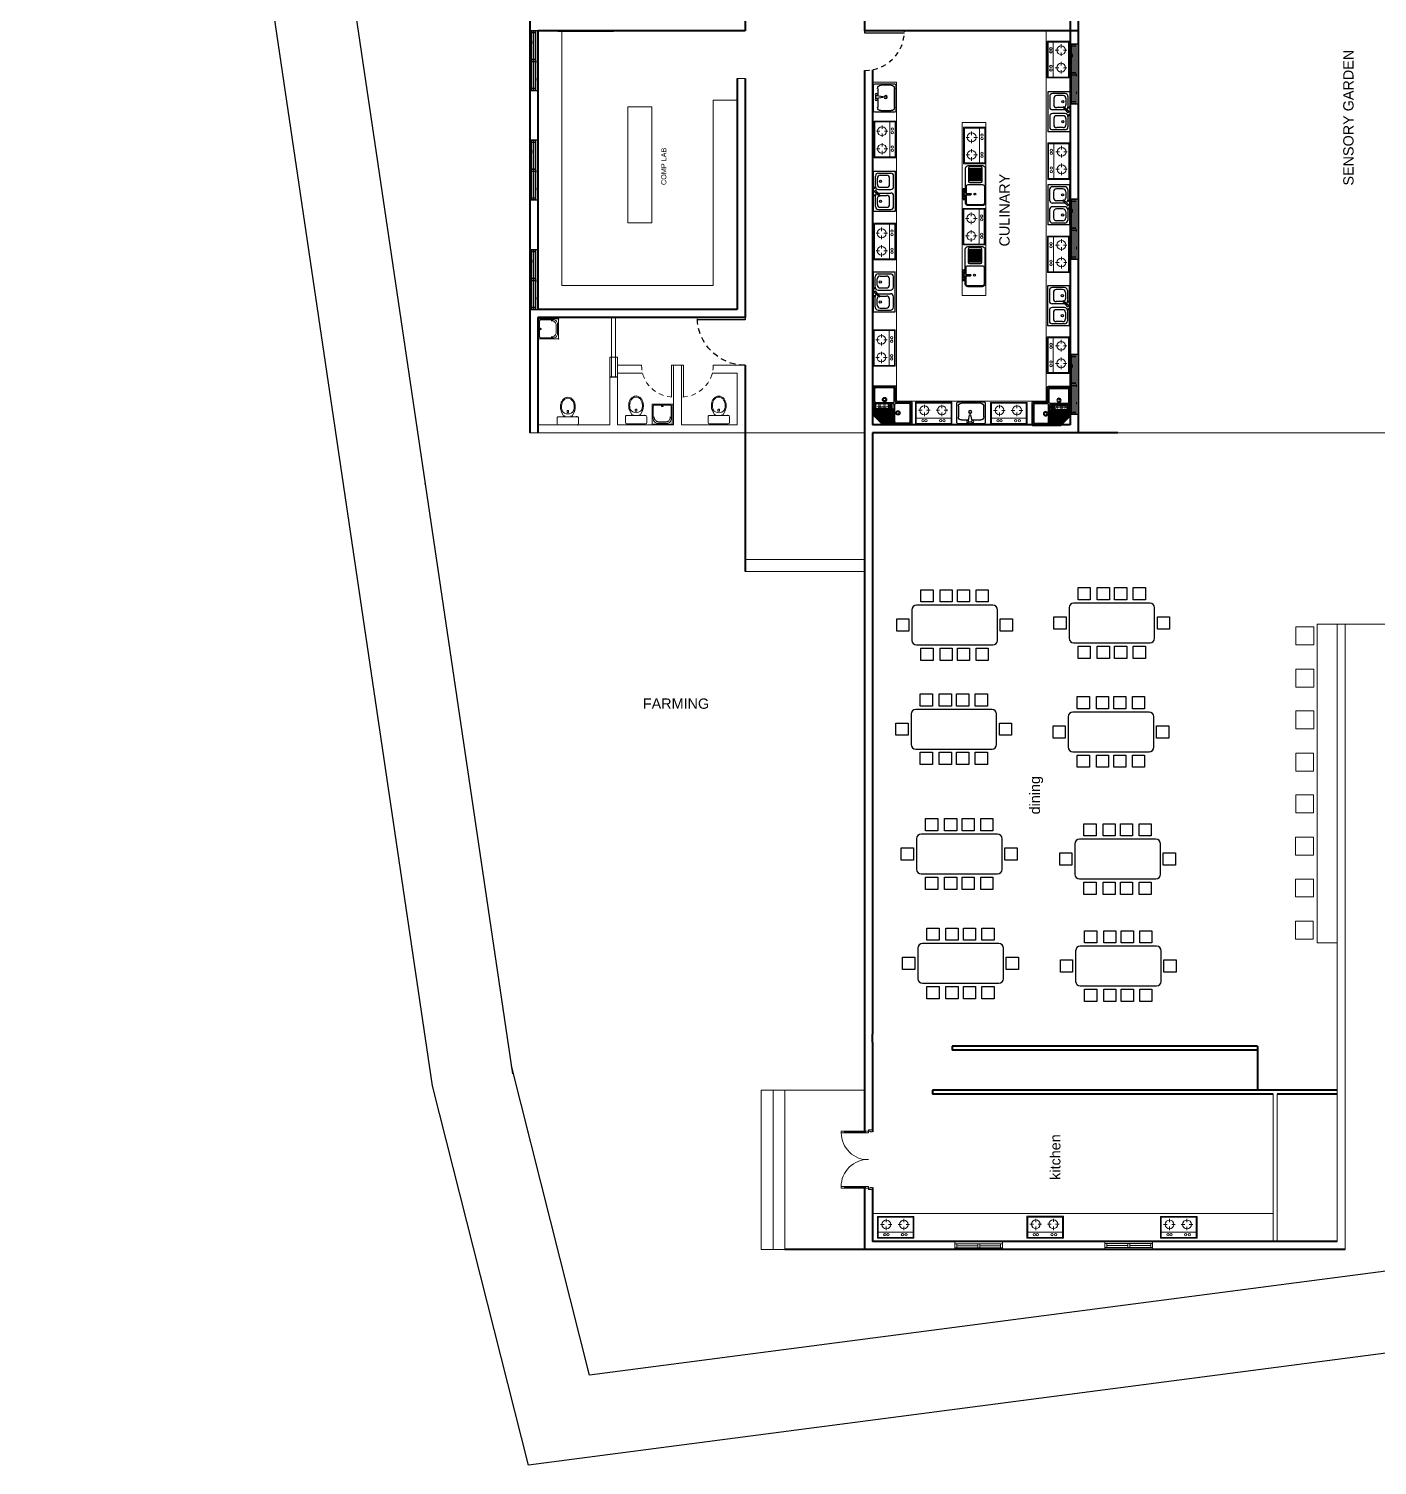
# Model space of a CAD drawing. Header units: metres. Extents: x -846 to 2173, y -239 to 2157.
# Drawn here: x -81.04 to -47.19, y 263.88 to 299.95 of the extents above; entities that cross this region are included whole.
import ezdxf

# ---------------------------------------------------------------- set-up
doc = ezdxf.new("R2010")
doc.units = ezdxf.units.M
doc.header["$MEASUREMENT"] = 0
doc.linetypes.add('ACAD_ISO02W100', pattern=[15, 12, -3])
for name, color, linetype, lineweight in [('furniture', 220, 'Continuous', 13), ('interiors', 133, 'Continuous', 13), ('JO_ DOOR LINE', 50, 'Continuous', 18), ('JO_ELEVATION LINE', 3, 'Continuous', 20), ('JO_SECTION LINE', 7, 'Continuous', 40), ('section line', 104, 'Continuous', 40), ('section step', 21, 'Continuous', 15), ('setback', 4, 'Continuous', 30), ('text_space', 7, 'Continuous', 13), ('wall', 4, 'Continuous', 40)]:
    doc.layers.add(name, color=color, linetype=linetype, lineweight=lineweight)
doc.styles.add('DIM_FONT', font='TXT.shx', dxfattribs={"width": 0.8})
doc.styles.get("Standard").update_dxf_attribs({"font": 'arial.ttf'})

# ---------------------------------------------------------------- blocks, each defined once
blk = doc.blocks.new('window')
at = {"layer": 'JO_ DOOR LINE', "linetype": 'ByBlock', "lineweight": 30}
for p, q in [((3725.6, 7181.6), (3725.6, 7161.6)), ((3875.6, 7161.6), (3875.6, 7181.6)), ((3875.6, 7176.6), (3725.6, 7176.6)), ((3725.6, 7166.6), (3725.6, 7176.6)), ((3875.6, 7171.6), (3725.6, 7171.6)), ((3875.6, 7166.6), (3725.6, 7166.6)), ((3731.2, 7176.6), (3731.2, 7166.6)), ((3758.4, 7176.6), (3750.6, 7176.6)), ((3750.6, 7166.6), (3758.4, 7166.6)), ((3797.9, 7166.6), (3797.9, 7176.6)), ((3797.9, 7176.6), (3797.9, 7176.6)), ((3797.9, 7176.6), (3797.9, 7166.6)), ((3797.9, 7166.6), (3797.9, 7166.6)), ((3800.6, 7176.6), (3806.5, 7176.6)), ((3803.9, 7176.6), (3803.9, 7166.6)), ((3845, 7176.6), (3850.6, 7176.6)), ((3850.6, 7166.6), (3845, 7166.6)), ((3870, 7166.6), (3870, 7176.6)), ((3875.6, 7176.6), (3875.6, 7166.6))]:
    blk.add_line(p, q, dxfattribs=at)
at = {"layer": 'JO_ELEVATION LINE', "linetype": 'ByBlock', "lineweight": -2}
for p, q in [((3875.6, 7181.6), (3725.6, 7181.6)), ((3725.6, 7161.6), (3875.6, 7161.6))]:
    blk.add_line(p, q, dxfattribs=at)
blk = doc.blocks.new('xibet6-flat-1')
at = {"layer": 'furniture'}
for p, q in [((-42.6, 9.2), (-3.5, -43.5)), ((-25.3, 27.2), (-41.8, 15)), ((-19.5, 26.4), (19.5, -26.4)), ((-41.3, -28.9), (-39.7, -31.1)), ((-37.9, -24.7), (-41, -27)), ((-34.7, -29.1), (-37.8, -31.4)), ((-36, -25), (-34.4, -27.2)), ((18.7, -32.1), (2.2, -44.3))]:
    blk.add_line(p, q, dxfattribs=at)
for points in [[(-40.3, 6.1), (-40.9, 5.6), (-41.9, 7), (-41.9, 7.3), (-41.9, 7.7), (-42.1, 7.9), (-42.7, 8.7), (-42.4, 9)], [(-52.7, -10.2), (-31.2, -6.1)], [(-25, -47.5), (-14.9, -28.1)]]:
    blk.add_lwpolyline(points, dxfattribs=at)
for points in [[(-65.8, -16.8, 0.077224), (-75.1, -26.3, 0.087), (-80.3, -36.9, 0.105687), (-81.1, -48.3, 0.124183), (-77.3, -57.4, 0.124183), (-69.8, -63.5, 0.105687), (-58.6, -66.1, 0.087), (-47, -64.3, 0.077224), (-35.2, -58.1, 0.077224), (-25.8, -48.6, 0.010294), (-25, -47.5, 0.105687)], [(-63.7, -19.7, 0.077224), (-72.3, -28.4, 0.087), (-76.9, -37.9, 0.105687), (-77.5, -47.8, 0.124183), (-74.5, -55.2, 0.124183), (-68.3, -60.3, 0.105687), (-58.6, -62.6, 0.087), (-48.1, -60.9, 0.077224), (-37.3, -55.2, 0.077224), (-28.7, -46.5, 0.018244), (-27.5, -44.7, 0.018244)], [(-52.7, -10.2, 0.010294), (-54, -10.6, 0.077224), (-65.8, -16.8, 0.077224)], [(-50.7, -13.3, 0.018244), (-52.9, -14, 0.077224), (-63.7, -19.7, 0.077224)]]:
    blk.add_lwpolyline(points, format="xyb", dxfattribs=at)
for centre in [(-31.2, -9.5), (-18.2, -27.1)]:
    blk.add_circle(centre, 0.547, dxfattribs=at)
for centre, radius, start, end in [((-39.3, 11.7), 4.1, 126.567, 216.567), ((-22.8, 23.9), 4.1, 36.567, 126.567), ((-49.4, -36.6), 23.3, 339.5515, 93.3598), ((-40.2, -28.1), 1.37, 126.567, 216.567), ((-38.6, -30.3), 1.37, 216.567, 306.567), ((-37.1, -25.8), 1.37, 36.567, 126.567), ((-35.5, -28), 1.37, 306.567, 36.567), ((-0.2, -41), 4.1, 216.567, 306.567), ((16.3, -28.8), 4.1, 306.567, 36.567)]:
    blk.add_arc(centre, radius, start, end, dxfattribs=at)
blk = doc.blocks.new('door 80')
at = {"lineweight": -2}
blk.add_line((4568.2, 6997.7), (4573.2, 6997.7), dxfattribs=at)
at = {"layer": 'JO_ DOOR LINE'}
for p, q in [((4568.2, 6997.7), (4568.2, 7077.7)), ((4573.2, 6997.7), (4573.2, 7077.7))]:
    blk.add_line(p, q, dxfattribs=at)
at = {"layer": 'JO_ DOOR LINE', "linetype": 'ACAD_ISO02W100'}
blk.add_arc((4568.2, 6997.7), 80, 0, 90, dxfattribs=at)
blk = doc.blocks.new('M_BATH_TOIL_3D BATH_P-flat-1')
at = {"layer": 'furniture'}
blk.add_lwpolyline([(29.9, -39.4), (0, 0), (-39.4, -29.9), (-9.5, -69.3)], close=True, dxfattribs=at)
for points in [[(24.3, -40.6, 0.414214), (24.8, -36.8), (1.2, -5.6, 0.414214), (-2.6, -5.1), (-27.8, -24.2, 0.414214), (-29.7, -38.5), (-15.2, -57.7, 0.414214), (-0.9, -59.6)], [(12.2, -24.3), (12.3, -24.1, 0.100067), (12.3, -23.5, 0.057853), (12.1, -22.8), (11.6, -22.2), (11.1, -21.6, 0.057853), (10.6, -21.2, 0.100067), (10, -21), (9.7, -21.1), (9.6, -21.4, 0.100067), (9.6, -22, 0.057853), (9.8, -22.6), (10.3, -23.3), (10.8, -23.9, 0.057853), (11.3, -24.2, 0.100067), (11.9, -24.4)]]:
    blk.add_lwpolyline(points, format="xyb", close=True, dxfattribs=at)
blk.add_lwpolyline([(-21.6, -22.6), (-23, -23.7, 0.414214), (-25.1, -38.5), (-13.9, -53.2, 0.414214), (0.9, -55.2), (2.3, -54.1)], format="xyb", dxfattribs=at)
for p in [(-39.4, -29.9), (-9.5, -69.3), (29.9, -39.4)]:
    blk.add_point(p, dxfattribs=at)
blk = doc.blocks.new('pocket door 100')
at = {"layer": 'JO_ DOOR LINE', "linetype": 'ByBlock', "lineweight": -2}
for p, q in [((6120, 7415), (6270, 7415)), ((6120, 7410), (6120, 7415)), ((6120, 7415), (6120, 7405)), ((6120, 7405), (6270, 7405)), ((6170, 7415), (6270, 7415)), ((6170, 7415), (6270, 7415)), ((6170, 7405), (6270, 7405))]:
    blk.add_line(p, q, dxfattribs=at)
at = {"layer": 'JO_ DOOR LINE'}
for p, q in [((6120, 7415), (6220, 7415)), ((6220, 7415), (6220, 7420)), ((6220, 7420), (6220, 7400))]:
    blk.add_line(p, q, dxfattribs=at)
at = {"layer": 'JO_ DOOR LINE', "linetype": 'ByBlock', "lineweight": 18}
for p, q in [((6220, 7420), (6270, 7420)), ((6220, 7420), (6270, 7420)), ((6220, 7400), (6270, 7400))]:
    blk.add_line(p, q, dxfattribs=at)
at = {"layer": 'JO_ DOOR LINE', "linetype": 'ByBlock', "lineweight": 30}
blk.add_line((6270, 7420), (6270, 7400), dxfattribs=at)
blk = doc.blocks.new('door 100cm')
at = {"linetype": 'ByBlock', "lineweight": -3}
blk.add_line((4284.8, 6341.1), (4289.8, 6341.1), dxfattribs=at)
at = {"layer": 'JO_ DOOR LINE', "lineweight": -3}
for p, q in [((4284.8, 6341.1), (4284.8, 6441.1)), ((4289.8, 6341.1), (4289.8, 6441.1))]:
    blk.add_line(p, q, dxfattribs=at)
at = {"layer": 'JO_ DOOR LINE', "linetype": 'ACAD_ISO02W100', "lineweight": -3}
blk.add_arc((4284.8, 6341.1), 100, 0, 90, dxfattribs=at)
blk = doc.blocks.new('A$C89509515')
at = {"layer": 'JO_SECTION LINE', "lineweight": -2}
blk.add_blockref('door 100cm', (-4284.8, -6341.1), dxfattribs=at)
blk = doc.blocks.new('A$C4D6F0AA3')
for p, q in [((700, 420), (0, 420)), ((0, 420), (0, 0)), ((685, 405), (15, 405)), ((15, 405), (15, 15)), ((171, 308), (171, 373)), ((507, 310), (507, 373)), ((685, 15), (685, 405)), ((700, 0), (700, 420)), ((15, 115), (685, 115)), ((15, 15), (685, 15)), ((58, 266), (129, 266)), ((171, 154), (171, 224)), ((214, 266), (280, 266)), ((397, 266), (463, 266)), ((507, 154), (507, 222)), ((551, 266), (619, 266)), ((0, 0), (700, 0))]:
    blk.add_line(p, q)
for centre, radius in [((171, 266), 84.8), ((507, 266), 84.8), ((143, 68), 22.6), ((202, 68), 22.6), ((482, 68), 22.6), ((550, 68), 22.6)]:
    blk.add_circle(centre, radius)
blk = doc.blocks.new('jockey')
for p, q in [((-0.394, -0.459), (-0.394, -0.041)), ((-0.056, -0.021), (-0.374, -0.021)), ((-0.374, -0.439), (-0.374, -0.061)), ((-0.076, -0.041), (-0.354, -0.041)), ((-0.056, -0.021), (0.2, -0.021)), ((-0.056, -0.061), (-0.056, -0.439)), ((-0.036, -0.431), (-0.036, -0.041)), ((-0.029121, -0.085567), (-0.029121, -0.071425)), ((-0.029121, -0.127994), (-0.029121, -0.113852)), ((-0.029121, -0.17042), (-0.029121, -0.156278)), ((-0.029121, -0.212847), (-0.029121, -0.198705)), ((-0.029121, -0.255273), (-0.029121, -0.241131)), ((-0.029121, -0.297699), (-0.029121, -0.283557)), ((-0.027673, -0.322464), (0.218511, -0.076281)), ((-0.027656, -0.237595), (0.176085, -0.033854)), ((-0.027656, -0.195169), (0.133658, -0.033854)), ((-0.027656, -0.152743), (0.091232, -0.033854)), ((-0.027656, -0.06789), (0.006379, -0.033854)), ((-0.027656, -0.110316), (0.048806, -0.033854)), ((-0.027656, -0.280022), (0.197298, -0.055067)), ((-0.024121, -0.198705), (0.13678, -0.037804)), ((-0.024121, -0.156278), (0.094353, -0.037804)), ((-0.024121, -0.071425), (0.0095, -0.037804)), ((-0.024121, -0.113852), (0.051927, -0.037804)), ((-0.024121, -0.241131), (0.178913, -0.038097)), ((-0.024121, -0.283557), (0.200126, -0.05931)), ((-0.024121, -0.083153), (-0.024121, -0.071425)), ((-0.024121, -0.12558), (-0.024121, -0.113852)), ((-0.024121, -0.168006), (-0.024121, -0.156278)), ((-0.024121, -0.210432), (-0.024121, -0.198705)), ((-0.024121, -0.252859), (-0.024121, -0.241131)), ((-0.024121, -0.295285), (-0.024121, -0.283557)), ((-0.02243, -0.324293), (0.22134, -0.080523)), ((-0.022414, -0.21114), (0.149215, -0.039511)), ((-0.022414, -0.168713), (0.106788, -0.039511)), ((-0.022414, -0.08386), (0.021935, -0.039511)), ((-0.022414, -0.126287), (0.064362, -0.039511)), ((-0.022414, -0.253566), (0.185984, -0.045168)), ((-0.022414, -0.295992), (0.207197, -0.066381)), ((-0.020585, -0.216382), (0.154872, -0.040925)), ((-0.020585, -0.089103), (0.027592, -0.040925)), ((-0.020585, -0.131529), (0.070019, -0.040925)), ((-0.020585, -0.173956), (0.112445, -0.040925)), ((-0.020585, -0.258809), (0.190227, -0.047996)), ((-0.020585, -0.301235), (0.21144, -0.06921)), ((-0.009995, -0.326), (0.228411, -0.087594)), ((-0.006459, -0.329536), (0.232653, -0.090423)), ((0.0095, -0.037804), (0.021228, -0.037804)), ((0.009915, -0.03239), (0.024057, -0.03239)), ((0.014754, -0.322464), (0.239724, -0.097494)), ((0.019996, -0.324293), (0.242553, -0.101737)), ((0.032431, -0.326), (0.249624, -0.108808)), ((0.035967, -0.329536), (0.253866, -0.111636)), ((0.051927, -0.037804), (0.063655, -0.037804)), ((0.052341, -0.03239), (0.066483, -0.03239)), ((0.05718, -0.322464), (0.260938, -0.118707)), ((0.062423, -0.324293), (0.263766, -0.12295)), ((0.074858, -0.326), (0.270837, -0.130021)), ((0.078393, -0.329536), (0.27508, -0.132849)), ((0.094353, -0.037804), (0.106081, -0.037804)), ((0.094767, -0.03239), (0.10891, -0.03239)), ((0.099607, -0.322464), (0.282151, -0.13992)), ((0.104849, -0.324293), (0.284979, -0.144163)), ((0.117284, -0.326), (0.29205, -0.151234)), ((0.12082, -0.329536), (0.296293, -0.154062)), ((0.13678, -0.037804), (0.148508, -0.037804)), ((0.137194, -0.03239), (0.151336, -0.03239)), ((0.142033, -0.322464), (0.303364, -0.161134)), ((0.147276, -0.324293), (0.306192, -0.165376)), ((0.159711, -0.326), (0.313263, -0.172447)), ((0.163246, -0.329536), (0.317506, -0.175276)), ((0.185984, -0.043754), (0.180327, -0.038097)), ((0.190227, -0.040925), (0.183156, -0.033854)), ((0.184459, -0.322464), (0.324577, -0.182347)), ((0.189702, -0.324293), (0.327406, -0.186589)), ((0.2, -0.021), (0.394, -0.215)), ((0.207197, -0.064967), (0.201541, -0.05931)), ((0.202137, -0.326), (0.334477, -0.19366)), ((0.21144, -0.062139), (0.204369, -0.055067)), ((0.205673, -0.329536), (0.338719, -0.196489)), ((0.228411, -0.08618), (0.222754, -0.080523)), ((0.232653, -0.083352), (0.225582, -0.076281)), ((0.226886, -0.322464), (0.34579, -0.20356)), ((0.232128, -0.324293), (0.348619, -0.207803)), ((0.249624, -0.107393), (0.243967, -0.101737)), ((0.244563, -0.326), (0.35569, -0.214874)), ((0.253866, -0.104565), (0.246795, -0.097494)), ((0.248099, -0.329536), (0.359933, -0.217702)), ((0.270837, -0.128607), (0.26518, -0.12295)), ((0.27508, -0.125778), (0.268009, -0.118707)), ((0.269312, -0.322464), (0.367004, -0.224773)), ((0.274555, -0.324293), (0.369832, -0.229016)), ((0.29205, -0.14982), (0.286393, -0.144163)), ((0.28699, -0.326), (0.376903, -0.236087)), ((0.296293, -0.146991), (0.289222, -0.13992)), ((0.290525, -0.329536), (0.381146, -0.238915)), ((0.313263, -0.171033), (0.307607, -0.165376)), ((0.317506, -0.168205), (0.310435, -0.161134)), ((0.311739, -0.322464), (0.374075, -0.260128)), ((0.316981, -0.324293), (0.375503, -0.265771)), ((0.334477, -0.192246), (0.32882, -0.186589)), ((0.329416, -0.326), (0.376917, -0.278499)), ((0.338719, -0.189418), (0.331648, -0.182347)), ((0.332952, -0.329536), (0.381146, -0.281342)), ((0.35569, -0.213459), (0.350033, -0.207803)), ((0.359933, -0.210631), (0.352861, -0.20356)), ((0.354165, -0.322464), (0.374075, -0.302555)), ((0.376903, -0.234673), (0.371246, -0.229016)), ((0.381146, -0.231844), (0.374075, -0.224773)), ((0.37721, -0.266478), (0.37721, -0.277792)), ((0.38261, -0.263664), (0.38261, -0.277806)), ((0.38261, -0.30609), (0.38261, -0.320233)), ((0.394, -0.471), (0.394, -0.215)), ((-0.084, -0.479), (-0.374, -0.479)), ((-0.076, -0.459), (-0.354, -0.459)), ((-0.064, -0.499), (-0.064, -0.789)), ((-0.044, -0.491), (-0.044, -0.769)), ((-0.024137, -0.331), (-0.009995, -0.331)), ((0.354, -0.471), (-0.024, -0.471)), ((-0.021723, -0.326), (-0.009995, -0.326)), ((-0.016, -0.451), (0.206261, -0.451)), ((0.000696, -0.363011), (0.000696, -0.416938)), ((0.018289, -0.331), (0.032431, -0.331)), ((0.020704, -0.326), (0.032431, -0.326)), ((0.050696, -0.363011), (0.050696, -0.416938)), ((0.060716, -0.331), (0.074858, -0.331)), ((0.06313, -0.326), (0.074858, -0.326)), ((0.066645, -0.3585), (0.066645, -0.4235)), ((0.083498, -0.3385), (0.083498, -0.4435)), ((0.086645, -0.3385), (0.345877, -0.3385)), ((0.086645, -0.4435), (0.345877, -0.4435)), ((0.103142, -0.331), (0.117284, -0.331)), ((0.105556, -0.326), (0.117284, -0.326)), ((0.145569, -0.331), (0.159711, -0.331)), ((0.147983, -0.326), (0.159711, -0.326)), ((0.187995, -0.331), (0.202137, -0.331)), ((0.190409, -0.326), (0.202137, -0.326)), ((0.206261, -0.4435), (0.206261, -0.471)), ((0.226261, -0.471), (0.226261, -0.4435)), ((0.226261, -0.451), (0.374, -0.451)), ((0.230421, -0.331), (0.244563, -0.331)), ((0.232836, -0.326), (0.244563, -0.326)), ((0.272848, -0.331), (0.28699, -0.331)), ((0.275262, -0.326), (0.28699, -0.326)), ((0.315274, -0.331), (0.329416, -0.331)), ((0.317688, -0.326), (0.329416, -0.326)), ((0.349024, -0.3385), (0.349024, -0.4435)), ((0.357701, -0.331), (0.371843, -0.331)), ((0.359408, -0.324293), (0.375503, -0.308198)), ((0.360115, -0.326), (0.371843, -0.326)), ((0.365877, -0.3585), (0.365877, -0.4235)), ((0.371843, -0.326), (0.37721, -0.320633)), ((0.374, -0.491), (0.374, -0.769)), ((0.375378, -0.329536), (0.381146, -0.323768)), ((0.37721, -0.308905), (0.37721, -0.320633)), ((0.394, -0.471), (0.394, -0.789)), ((-0.044, -0.809), (0.374, -0.809)), ((-0.024, -0.789), (0.354, -0.789))]:
    blk.add_line(p, q)
blk.add_lwpolyline([(-0.105, -0.5), (-0.395, -0.5, -0.414214), (-0.415, -0.48), (-0.415, -0.02, -0.414214), (-0.395, 0), (0.208698, 0), (0.415, -0.206302), (0.415, -0.81, -0.414214), (0.395, -0.83), (-0.065, -0.83, -0.414214), (-0.085, -0.81), (-0.085, -0.52, 0.414213562)], format="xyb", close=True)
for centre, radius in [((-0.121, -0.25), 0.045), ((-0.121, -0.25), 0.03), ((0.025696, -0.36475), 0.0175), ((0.025696, -0.41725), 0.0175), ((0.115598, -0.382321), 0.002), ((0.115598, -0.402321), 0.002), ((0.165, -0.536), 0.045), ((0.135598, -0.362321), 0.002), ((0.135598, -0.382321), 0.002), ((0.135598, -0.402321), 0.002), ((0.135598, -0.422321), 0.002), ((0.165, -0.536), 0.03), ((0.155598, -0.362321), 0.002), ((0.155598, -0.382321), 0.002), ((0.155598, -0.402321), 0.002), ((0.155598, -0.422321), 0.002), ((0.175598, -0.362321), 0.002), ((0.175598, -0.382321), 0.002), ((0.175598, -0.402321), 0.002), ((0.175598, -0.422321), 0.002), ((0.195598, -0.362321), 0.002), ((0.195598, -0.382321), 0.002), ((0.195598, -0.402321), 0.002), ((0.195598, -0.422321), 0.002), ((0.215598, -0.362321), 0.002), ((0.215598, -0.382321), 0.002), ((0.215598, -0.402321), 0.002), ((0.215598, -0.422321), 0.002), ((0.235598, -0.362321), 0.002), ((0.235598, -0.382321), 0.002), ((0.235598, -0.402321), 0.002), ((0.235598, -0.422321), 0.002), ((0.255598, -0.362321), 0.002), ((0.255598, -0.382321), 0.002), ((0.255598, -0.402321), 0.002), ((0.255598, -0.422321), 0.002), ((0.275598, -0.362321), 0.002), ((0.275598, -0.382321), 0.002), ((0.275598, -0.402321), 0.002), ((0.275598, -0.422321), 0.002), ((0.295598, -0.362321), 0.002), ((0.295598, -0.382321), 0.002), ((0.295598, -0.402321), 0.002), ((0.295598, -0.422321), 0.002), ((0.315598, -0.382321), 0.002), ((0.315598, -0.402321), 0.002)]:
    blk.add_circle(centre, radius)
for centre, radius, start, end in [((-0.374, -0.041), 0.02, 90, 180), ((-0.354, -0.061), 0.02, 90, 180), ((-0.076, -0.061), 0.02, 0, 90), ((-0.056, -0.041), 0.02, 0, 90), ((-0.024121, -0.071425), 0.005, 135, 180), ((-0.024121, -0.085567), 0.005, 180, 315), ((-0.024121, -0.113852), 0.005, 135, 180), ((-0.024121, -0.127994), 0.005, 180, 315), ((-0.024121, -0.156278), 0.005, 135, 180), ((-0.024121, -0.17042), 0.005, 180, 315), ((-0.024121, -0.198705), 0.005, 135, 180), ((-0.024121, -0.212847), 0.005, 180, 315), ((-0.024121, -0.241131), 0.005, 135, 180), ((-0.024121, -0.255273), 0.005, 180, 315), ((-0.024121, -0.283557), 0.005, 135, 180), ((-0.024121, -0.297699), 0.005, 180, 315), ((-0.023121, -0.083153), 0.001, 180, 315), ((-0.023121, -0.12558), 0.001, 180, 315), ((-0.023121, -0.168006), 0.001, 180, 315), ((-0.023121, -0.210432), 0.001, 180, 315), ((-0.023121, -0.252859), 0.001, 180, 315), ((-0.023121, -0.295285), 0.001, 180, 315), ((0.009915, -0.03739), 0.005, 90, 135), ((0.021228, -0.038804), 0.001, 315, 90), ((0.024057, -0.03739), 0.005, 315, 90), ((0.052341, -0.03739), 0.005, 90, 135), ((0.063655, -0.038804), 0.001, 315, 90), ((0.066483, -0.03739), 0.005, 315, 90), ((0.094767, -0.03739), 0.005, 90, 135), ((0.106081, -0.038804), 0.001, 315, 90), ((0.10891, -0.03739), 0.005, 315, 90), ((0.137194, -0.03739), 0.005, 90, 135), ((0.148508, -0.038804), 0.001, 315, 90), ((0.151336, -0.03739), 0.005, 315, 90), ((0.17962, -0.03739), 0.005, 45, 135), ((0.17962, -0.038804), 0.001, 45, 135), ((0.185277, -0.044461), 0.001, 315, 45), ((0.186691, -0.044461), 0.005, 315, 45), ((0.200833, -0.058603), 0.005, 45, 135), ((0.200833, -0.060017), 0.001, 45, 135), ((0.20649, -0.065674), 0.001, 315, 45), ((0.207905, -0.065674), 0.005, 315, 45), ((0.222047, -0.079816), 0.005, 45, 135), ((0.222047, -0.08123), 0.001, 45, 135), ((0.227704, -0.086887), 0.001, 315, 45), ((0.229118, -0.086887), 0.005, 315, 45), ((0.24326, -0.101029), 0.005, 45, 135), ((0.24326, -0.102444), 0.001, 45, 135), ((0.248917, -0.108101), 0.001, 315, 45), ((0.250331, -0.108101), 0.005, 315, 45), ((0.264473, -0.122243), 0.005, 45, 135), ((0.264473, -0.123657), 0.001, 45, 135), ((0.27013, -0.129314), 0.001, 315, 45), ((0.271544, -0.129314), 0.005, 315, 45), ((0.285686, -0.143456), 0.005, 45, 135), ((0.285686, -0.14487), 0.001, 45, 135), ((0.291343, -0.150527), 0.001, 315, 45), ((0.292757, -0.150527), 0.005, 315, 45), ((0.306899, -0.164669), 0.005, 45, 135), ((0.306899, -0.166083), 0.001, 45, 135), ((0.312556, -0.17174), 0.001, 315, 45), ((0.313971, -0.17174), 0.005, 315, 45), ((0.328113, -0.185882), 0.005, 45, 135), ((0.328113, -0.187296), 0.001, 45, 135), ((0.33377, -0.192953), 0.001, 315, 45), ((0.335184, -0.192953), 0.005, 315, 45), ((0.349326, -0.207095), 0.005, 45, 135), ((0.349326, -0.20851), 0.001, 45, 135), ((0.354983, -0.214167), 0.001, 315, 45), ((0.356397, -0.214167), 0.005, 315, 45), ((0.370539, -0.228309), 0.005, 45, 135), ((0.370539, -0.229723), 0.001, 45, 135), ((0.37761, -0.263664), 0.005, 0, 135), ((0.37761, -0.30609), 0.005, 0, 135), ((0.37621, -0.266478), 0.001, 0, 135), ((0.376196, -0.23538), 0.001, 315, 45), ((0.37621, -0.277792), 0.001, 315, 0), ((0.37761, -0.23538), 0.005, 315, 45), ((0.37761, -0.277806), 0.005, 315, 0), ((-0.374, -0.459), 0.02, 180, 270), ((-0.354, -0.439), 0.02, 180, 270), ((-0.084, -0.499), 0.02, 0, 90), ((-0.076, -0.439), 0.02, 270, 0), ((-0.024, -0.491), 0.02, 90, 180), ((-0.016, -0.431), 0.02, 180, 270), ((-0.024137, -0.326), 0.005, 135, 270), ((-0.021723, -0.325), 0.001, 135, 270), ((-0.009995, -0.326), 0.005, 270, 315), ((0.025696, -0.363011), 0.025, 0, 180), ((0.025696, -0.416938), 0.025, 180, 0), ((0.018289, -0.326), 0.005, 135, 270), ((0.020704, -0.325), 0.001, 135, 270), ((0.032431, -0.326), 0.005, 270, 315), ((0.060716, -0.326), 0.005, 135, 270), ((0.06313, -0.325), 0.001, 135, 270), ((0.086645, -0.3585), 0.02, 90, 180), ((0.086645, -0.4235), 0.02, 180, 270), ((0.074858, -0.326), 0.005, 270, 315), ((0.103498, -0.3585), 0.02, 90, 180), ((0.103498, -0.4235), 0.02, 180, 270), ((0.103142, -0.326), 0.005, 135, 270), ((0.105556, -0.325), 0.001, 135, 270), ((0.117284, -0.326), 0.005, 270, 315), ((0.145569, -0.326), 0.005, 135, 270), ((0.147983, -0.325), 0.001, 135, 270), ((0.159711, -0.326), 0.005, 270, 315), ((0.187995, -0.326), 0.005, 135, 270), ((0.190409, -0.325), 0.001, 135, 270), ((0.202137, -0.326), 0.005, 270, 315), ((0.230421, -0.326), 0.005, 135, 270), ((0.232836, -0.325), 0.001, 135, 270), ((0.244563, -0.326), 0.005, 270, 315), ((0.272848, -0.326), 0.005, 135, 270), ((0.275262, -0.325), 0.001, 135, 270), ((0.28699, -0.326), 0.005, 270, 315), ((0.315274, -0.326), 0.005, 135, 270), ((0.317688, -0.325), 0.001, 135, 270), ((0.329024, -0.3585), 0.02, 0, 90), ((0.329024, -0.4235), 0.02, 270, 0), ((0.329416, -0.326), 0.005, 270, 315), ((0.345877, -0.3585), 0.02, 0, 90), ((0.345877, -0.4235), 0.02, 270, 0), ((0.357701, -0.326), 0.005, 135, 270), ((0.354, -0.491), 0.02, 0, 90), ((0.360115, -0.325), 0.001, 135, 270), ((0.371843, -0.326), 0.005, 270, 315), ((0.374, -0.471), 0.02, 0, 90), ((0.37621, -0.308905), 0.001, 0, 135), ((0.37761, -0.320233), 0.005, 315, 0), ((-0.044, -0.789), 0.02, 180, 270), ((-0.024, -0.769), 0.02, 180, 270), ((0.354, -0.769), 0.02, 270, 0), ((0.374, -0.789), 0.02, 270, 0)]:
    blk.add_arc(centre, radius, start, end)
blk = doc.blocks.new('A$C6E93260D')
at = {"xscale": 1.5, "yscale": 1.5, "zscale": 1.5}
blk.add_blockref('jockey', (0.623, 1.245), dxfattribs=at)
blk = doc.blocks.new('A$C28F72F47')
at = {"xscale": 500, "yscale": 500, "zscale": 500}
blk.add_blockref('A$C6E93260D', (0, 0), dxfattribs=at)
blk = doc.blocks.new('A$C564A496C')
at = {"linetype": 'ByBlock'}
for p, q in [((0, 419), (0, 31)), ((543, 450), (31, 450)), ((31, 92), (31, 307)), ((92, 368), (244, 368)), ((238, 409), (300, 409)), ((238, 389), (259, 266)), ((279, 266), (300, 389)), ((295, 368), (482, 368)), ((543, 307), (543, 92)), ((574, 31), (574, 419)), ((31, 0), (543, 0)), ((482, 31), (92, 31)), ((259, 266), (279, 266))]:
    blk.add_line(p, q, dxfattribs=at)
for centre, radius in [((218, 399), 20.5), ((320, 399), 20.5), ((269, 205), 30.7), ((269, 205), 25.7)]:
    blk.add_circle(centre, radius, dxfattribs=at)
for centre, radius, start, end in [((31, 419), 30.7, 90, 180), ((92, 307), 61.4, 90, 180), ((482, 307), 61.4, 0, 90), ((543, 419), 30.7, 0, 90), ((31, 31), 30.7, 180, 270), ((92, 92), 61.4, 180, 270), ((482, 92), 61.4, 270, 0), ((543, 31), 30.7, 270, 0)]:
    blk.add_arc(centre, radius, start, end, dxfattribs=at)
at = {"style": 'DIM_FONT', "width": 0.8, "flags": 9}
for tag in ['YSIZE', 'XSIZE']:
    blk.add_attdef(tag, (269, 450), '', height=0.5, rotation=270, dxfattribs=at)
blk = doc.blocks.new('A$C4ACA465A')
for p, q in [((0, 600), (0, 0)), ((0, 600), (1100, 600)), ((50, 470), (50, 130)), ((108, 416), (108, 241)), ((130, 550), (420, 550)), ((188, 496), (357, 496)), ((529, 561), (416, 432)), ((416, 432), (428, 421)), ((428, 421), (559, 534)), ((437, 416), (437, 241)), ((500, 470), (500, 130)), ((600, 470), (600, 130)), ((660, 416), (660, 241)), ((680, 550), (970, 550)), ((740, 496), (909, 496)), ((989, 416), (989, 241)), ((1050, 470), (1050, 130)), ((1100, 600), (1100, 0)), ((130, 50), (420, 50)), ((188, 161), (357, 161)), ((680, 50), (970, 50)), ((740, 161), (909, 161)), ((0, 0), (1100, 0))]:
    blk.add_line(p, q)
for centre, radius in [((275, 410), 31.1), ((437, 574), 17.2), ((647, 574), 17.2), ((827, 410), 31.1)]:
    blk.add_circle(centre, radius)
for centre, radius, start, end in [((130, 470), 80, 90, 180), ((188, 416), 80, 90, 180), ((357, 416), 80, 23.6053, 90), ((420, 470), 80, 32.6633, 90), ((357, 416), 80, 0, 8.7069), ((420, 470), 80, 0, 8.948), ((550, 554), 21.9, 294.4719, 162.1402), ((680, 470), 80, 90, 180), ((740, 416), 80, 90, 180), ((909, 416), 80, 0, 90), ((970, 470), 80, 0, 90), ((130, 130), 80, 180, 270), ((188, 241), 80, 180, 270), ((357, 241), 80, 270, 0), ((420, 130), 80, 270, 0), ((680, 130), 80, 180, 270), ((740, 241), 80, 180, 270), ((909, 241), 80, 270, 0), ((970, 130), 80, 270, 0)]:
    blk.add_arc(centre, radius, start, end)
blk = doc.blocks.new('TARJA2')
for p, q in [((-0.123, -0.017), (-0.123, -0.047)), ((-0.118, -0.012), (-0.104, -0.012)), ((-0.118, -0.052), (-0.104, -0.052)), ((-0.112, -0.028), (-0.113, -0.028)), ((-0.112, -0.036), (-0.113, -0.036)), ((-0.11, -0.02), (-0.111, -0.02)), ((-0.11, -0.043), (-0.111, -0.044)), ((-0.106, -0.014), (-0.107, -0.013)), ((-0.106, -0.05), (-0.107, -0.051)), ((-0.1, -0.009), (-0.101, -0.008)), ((-0.1, -0.055), (-0.101, -0.056)), ((-0.093, -0.005), (-0.093, -0.004)), ((-0.093, -0.058), (-0.093, -0.059)), ((-0.085, -0.004), (-0.085, -0.003)), ((-0.085, -0.059), (-0.085, -0.061)), ((-0.077, -0.005), (-0.077, -0.004)), ((-0.077, -0.058), (-0.077, -0.059)), ((-0.07, -0.009), (-0.069, -0.008)), ((-0.07, -0.055), (-0.069, -0.056)), ((-0.064, -0.014), (-0.063, -0.013)), ((-0.064, -0.05), (-0.063, -0.051)), ((-0.063, -0.012), (0.067, -0.012)), ((-0.063, -0.052), (-0.016, -0.052)), ((-0.06, -0.02), (-0.059, -0.02)), ((-0.06, -0.043), (-0.059, -0.044)), ((-0.058, -0.028), (-0.057, -0.028)), ((-0.058, -0.036), (-0.057, -0.036)), ((-0.011, -0.079), (-0.019, -0.041)), ((-0.011, -0.083), (-0.011, -0.192)), ((-0.001, -0.202), (0.004, -0.202)), ((0.014, -0.083), (0.014, -0.192)), ((0.015, -0.079), (0.023, -0.041)), ((0.02, -0.052), (0.067, -0.052)), ((0.062, -0.028), (0.061, -0.028)), ((0.062, -0.036), (0.061, -0.036)), ((0.064, -0.02), (0.063, -0.02)), ((0.064, -0.043), (0.063, -0.044)), ((0.068, -0.014), (0.067, -0.013)), ((0.068, -0.05), (0.067, -0.051)), ((0.074, -0.009), (0.073, -0.008)), ((0.074, -0.055), (0.073, -0.056)), ((0.081, -0.005), (0.081, -0.004)), ((0.081, -0.058), (0.081, -0.059)), ((0.089, -0.004), (0.089, -0.003)), ((0.089, -0.059), (0.089, -0.061)), ((0.097, -0.005), (0.097, -0.004)), ((0.097, -0.058), (0.097, -0.059)), ((0.104, -0.009), (0.104, -0.008)), ((0.104, -0.055), (0.104, -0.056)), ((0.122, -0.012), (0.108, -0.012)), ((0.122, -0.052), (0.108, -0.052)), ((0.11, -0.014), (0.111, -0.013)), ((0.11, -0.05), (0.111, -0.051)), ((0.114, -0.02), (0.115, -0.02)), ((0.114, -0.043), (0.115, -0.044)), ((0.116, -0.028), (0.117, -0.028)), ((0.116, -0.036), (0.117, -0.036)), ((0.127, -0.017), (0.127, -0.047)), ((0.266, -0.163), (0.266, -0.418)), ((0.595, -0.133), (0.296, -0.133)), ((0.595, -0.153), (0.296, -0.153)), ((0.595, -0.173), (0.296, -0.173)), ((0.595, -0.193), (0.296, -0.193)), ((0.595, -0.213), (0.296, -0.213)), ((0.595, -0.233), (0.296, -0.233)), ((0.595, -0.253), (0.296, -0.253)), ((0.595, -0.273), (0.296, -0.273)), ((0.595, -0.293), (0.296, -0.293)), ((0.595, -0.313), (0.296, -0.313)), ((0.625, -0.418), (0.625, -0.163)), ((0.595, -0.333), (0.296, -0.333)), ((0.595, -0.353), (0.296, -0.353)), ((0.595, -0.373), (0.296, -0.373)), ((0.595, -0.393), (0.296, -0.393)), ((0.595, -0.413), (0.296, -0.413)), ((0.595, -0.433), (0.296, -0.433)), ((0.296, -0.448), (0.595, -0.448))]:
    blk.add_line(p, q)
for points in [[(0.017, -0.067), (0.596, -0.067, -0.414214), (0.656, -0.127), (0.656, -0.46, -0.414214), (0.596, -0.52), (-0.203, -0.52, -0.414214), (-0.263, -0.46), (-0.263, -0.127, -0.414214)], [(-0.263, -0.127, -0.414214), (-0.203, -0.067), (-0.013, -0.067, -0.414214)], [(0.014, -0.087), (0.179, -0.087, -0.414214), (0.219, -0.127), (0.219, -0.46, -0.414214), (0.179, -0.5), (-0.203, -0.5, -0.414214), (-0.243, -0.46), (-0.243, -0.127, -0.414214)], [(-0.243, -0.127, -0.414214), (-0.203, -0.087), (-0.011, -0.087, -0.414214)]]:
    blk.add_lwpolyline(points, format="xyb")
for centre, radius in [((-0.085, -0.032), 0.0225), ((0.002, -0.281), 0.02), ((0.089, -0.032), 0.0225)]:
    blk.add_circle(centre, radius)
for centre, radius, start, end in [((-0.118, -0.017), 0.005, 90, 180), ((-0.118, -0.047), 0.005, 180, 270), ((-0.114, -0.029), 0.00125, 81.8182, 174.3101), ((-0.085, -0.032), 0.03, 174.3101, 185.6899), ((-0.114, -0.035), 0.00125, 185.6899, 278.1818), ((-0.085, -0.032), 0.03, 141.5828, 152.9626), ((-0.111, -0.019), 0.00125, 152.9626, 245.4545), ((-0.085, -0.032), 0.0275, 155.4545, 171.8182), ((-0.085, -0.032), 0.0275, 188.1818, 204.5455), ((-0.111, -0.045), 0.00125, 114.5455, 207.0374), ((-0.085, -0.032), 0.03, 207.0374, 218.4172), ((-0.108, -0.014), 0.00125, 49.0909, 141.5828), ((-0.108, -0.05), 0.00125, 218.4172, 310.9091), ((-0.085, -0.032), 0.0275, 122.7273, 139.0909), ((-0.085, -0.032), 0.0275, 220.9091, 237.2727), ((-0.099, -0.007), 0.00125, 120.2354, 212.7273), ((-0.099, -0.057), 0.00125, 147.2727, 239.7646), ((-0.085, -0.032), 0.03, 108.8555, 120.2354), ((-0.085, -0.032), 0.03, 239.7646, 251.1445), ((-0.094, -0.005), 0.00125, 16.3636, 108.8555), ((-0.094, -0.059), 0.00125, 251.1445, 343.6364), ((-0.085, -0.032), 0.0275, 90, 106.3636), ((-0.085, -0.032), 0.0275, 253.6364, 270), ((-0.084, -0.003), 0.00125, 87.5081, 180), ((-0.084, -0.061), 0.00125, 180, 272.4919), ((-0.085, -0.032), 0.03, 76.1283, 87.5081), ((-0.085, -0.032), 0.03, 272.4919, 283.8717), ((-0.078, -0.004), 0.00125, 343.6364, 76.1283), ((-0.078, -0.06), 0.00125, 283.8717, 16.3636), ((-0.085, -0.032), 0.0275, 57.2727, 73.6364), ((-0.085, -0.032), 0.0275, 286.3636, 302.7273), ((-0.068, -0.008), 0.00125, 54.7808, 147.2727), ((-0.068, -0.055), 0.00125, 212.7273, 305.2192), ((-0.085, -0.032), 0.03, 43.401, 54.7808), ((-0.085, -0.032), 0.03, 305.2192, 316.599), ((-0.085, -0.032), 0.0275, 24.5455, 40.9091), ((-0.085, -0.032), 0.0275, 319.0909, 335.4545), ((-0.064, -0.012), 0.00125, 310.9091, 43.401), ((-0.064, -0.052), 0.00125, 316.599, 49.0909), ((-0.058, -0.021), 0.00125, 22.0535, 114.5455), ((-0.058, -0.043), 0.00125, 245.4545, 337.9465), ((-0.085, -0.032), 0.0275, 351.8182, 8.1818), ((-0.085, -0.032), 0.03, 10.6737, 22.0535), ((-0.057, -0.027), 0.00125, 278.1818, 10.6737), ((-0.057, -0.037), 0.00125, 349.3263, 81.8182), ((-0.085, -0.032), 0.03, 337.9465, 349.3263), ((-0.009, -0.039), 0.01, 101.1605, 191.4527), ((0.002, -0.094), 0.0661, 78.8395, 101.1605), ((-0.031, -0.083), 0.02, 0, 11.4527), ((-0.021, -0.082), 0.01, 0, 11.4527), ((-0.001, -0.192), 0.01, 180, 270), ((0.004, -0.192), 0.01, 270, 360), ((0.034, -0.083), 0.02, 168.5473, 180), ((0.013, -0.039), 0.01, 348.5473, 78.8395), ((0.089, -0.032), 0.03, 157.9465, 169.3263), ((0.061, -0.027), 0.00125, 169.3263, 261.8182), ((0.061, -0.037), 0.00125, 98.1818, 190.6737), ((0.089, -0.032), 0.03, 190.6737, 202.0535), ((0.062, -0.021), 0.00125, 65.4545, 157.9465), ((0.089, -0.032), 0.0275, 171.8182, 188.1818), ((0.062, -0.043), 0.00125, 202.0535, 294.5455), ((0.089, -0.032), 0.0275, 139.0909, 155.4545), ((0.089, -0.032), 0.0275, 204.5455, 220.9091), ((0.089, -0.032), 0.03, 125.2192, 136.599), ((0.068, -0.012), 0.00125, 136.599, 229.0909), ((0.068, -0.052), 0.00125, 130.9091, 223.401), ((0.089, -0.032), 0.03, 223.401, 234.7808), ((0.072, -0.008), 0.00125, 32.7273, 125.2192), ((0.072, -0.055), 0.00125, 234.7808, 327.2727), ((0.089, -0.032), 0.0275, 106.3636, 122.7273), ((0.089, -0.032), 0.0275, 237.2727, 253.6364), ((0.082, -0.004), 0.00125, 103.8717, 196.3636), ((0.082, -0.06), 0.00125, 163.6364, 256.1283), ((0.089, -0.032), 0.03, 92.4919, 103.8717), ((0.089, -0.032), 0.03, 256.1283, 267.5081), ((0.088, -0.003), 0.00125, 0, 92.4919), ((0.088, -0.061), 0.00125, 267.5081, 360), ((0.089, -0.032), 0.0275, 73.6364, 90), ((0.089, -0.032), 0.0275, 270, 286.3636), ((0.098, -0.005), 0.00125, 71.1445, 163.6364), ((0.098, -0.059), 0.00125, 196.3636, 288.8555), ((0.089, -0.032), 0.03, 59.7646, 71.1445), ((0.089, -0.032), 0.03, 288.8555, 300.2354), ((0.103, -0.007), 0.00125, 327.2727, 59.7646), ((0.089, -0.032), 0.0275, 40.9091, 57.2727), ((0.089, -0.032), 0.0275, 302.7273, 319.0909), ((0.103, -0.057), 0.00125, 300.2354, 32.7273), ((0.111, -0.014), 0.00125, 38.4172, 130.9091), ((0.111, -0.05), 0.00125, 229.0909, 321.5828), ((0.089, -0.032), 0.03, 27.0374, 38.4172), ((0.089, -0.032), 0.03, 321.5828, 332.9626), ((0.089, -0.032), 0.0275, 8.1818, 24.5455), ((0.089, -0.032), 0.0275, 335.4545, 351.8182), ((0.115, -0.019), 0.00125, 294.5455, 27.0374), ((0.115, -0.045), 0.00125, 332.9626, 65.4545), ((0.118, -0.029), 0.00125, 5.6899, 98.1818), ((0.118, -0.035), 0.00125, 261.8182, 354.3101), ((0.089, -0.032), 0.03, 354.3101, 5.6899), ((0.122, -0.017), 0.005, 0, 90), ((0.122, -0.047), 0.005, 270, 360), ((0.296, -0.163), 0.03, 90, 180), ((0.595, -0.163), 0.03, 0, 90), ((0.296, -0.418), 0.03, 180, 270), ((0.595, -0.418), 0.03, 270, 360)]:
    blk.add_arc(centre, radius, start, end)
blk = doc.blocks.new('MES10-00')
for p, q in [((-0.692, 1.254), (-0.692, -1.246)), ((0.458, 1.404), (-0.542, 1.404)), ((0.608, -1.246), (0.608, 1.254)), ((-0.542, -1.396), (0.458, -1.396))]:
    blk.add_line(p, q)
for points in [[(-0.242, 1.904), (0.158, 1.904), (0.158, 1.504), (-0.242, 1.504)], [(-1.2, 1.109), (-0.8, 1.109), (-0.8, 0.709), (-1.2, 0.709)], [(0.717, 1.109), (1.117, 1.109), (1.117, 0.709), (0.717, 0.709)], [(-1.2, 0.485), (-0.8, 0.485), (-0.8, 0.085), (-1.2, 0.085)], [(0.717, 0.485), (1.117, 0.485), (1.117, 0.085), (0.717, 0.085)], [(-1.2, -0.085), (-0.8, -0.085), (-0.8, -0.485), (-1.2, -0.485)], [(0.717, -0.085), (1.117, -0.085), (1.117, -0.485), (0.717, -0.485)], [(-1.2, -1.095), (-1.2, -0.695), (-0.8, -0.695), (-0.8, -0.695), (-0.8, -1.095)], [(0.717, -0.695), (1.117, -0.695), (1.117, -1.095), (0.717, -1.095)], [(-0.242, -1.488), (0.158, -1.488), (0.158, -1.888), (-0.242, -1.888)]]:
    blk.add_lwpolyline(points, close=True)
for centre, start, end in [((-0.542, 1.254), 90, 180), ((0.458, 1.254), 0, 90), ((-0.542, -1.246), 180, 270), ((0.458, -1.246), 270, 0)]:
    blk.add_arc(centre, 0.15, start, end)
blk = doc.blocks.new('wind_1m')
at = {"layer": 'JO_ DOOR LINE'}
for p, q in [((-16.384, 290.162), (-15.184, 290.162)), ((-16.384, 289.962), (-16.384, 290.162)), ((-16.384, 290.112), (-15.184, 290.112)), ((-16.384, 290.012), (-16.384, 290.112)), ((-16.384, 290.012), (-15.184, 290.012)), ((-16.334, 290.012), (-16.334, 290.112)), ((-16.334, 290.062), (-15.809, 290.062)), ((-15.809, 290.012), (-15.809, 290.112)), ((-15.759, 290.012), (-15.759, 290.112)), ((-15.759, 290.062), (-15.234, 290.062)), ((-15.234, 290.012), (-15.234, 290.112)), ((-15.184, 290.162), (-15.184, 289.962)), ((-15.184, 290.012), (-15.184, 290.112)), ((-15.184, 289.962), (-16.384, 289.962))]:
    blk.add_line(p, q, dxfattribs=at)
blk = doc.blocks.new('A$C0A95752C')
for p, q in [((35, 710), (35, 790)), ((35, 790), (75, 790)), ((75, 790), (75, 710)), ((1425, 790), (1425, 710)), ((1465, 790), (1425, 790)), ((1465, 710), (1465, 790)), ((35, 710), (35, 180)), ((75, 710), (35, 710)), ((75, 710), (35, 710)), ((45, 710), (45, 180)), ((65, 710), (45, 710)), ((65, 180), (65, 710)), ((75, 180), (75, 710)), ((1425, 710), (1465, 710)), ((1425, 180), (1425, 710)), ((1425, 710), (1465, 710)), ((1435, 180), (1435, 710)), ((1435, 710), (1455, 710)), ((1455, 710), (1455, 180)), ((1465, 710), (1465, 180)), ((0, 100), (0, 0)), ((35, 100), (0, 100)), ((35, 180), (35, 100)), ((75, 180), (35, 180)), ((35, 180), (75, 180)), ((35, 100), (75, 100)), ((35, 60), (35, 100)), ((50, 60), (35, 60)), ((45, 180), (65, 180)), ((50, 50), (50, 60)), ((50, 0), (50, 50)), ((75, 100), (75, 180)), ((1465, 180), (1425, 180)), ((1425, 100), (1425, 180)), ((1425, 180), (1465, 180)), ((1465, 100), (1425, 100)), ((1455, 180), (1435, 180)), ((1450, 50), (1450, 60)), ((1450, 60), (1465, 60)), ((1450, 0), (1450, 50)), ((1465, 180), (1465, 100)), ((1465, 100), (1500, 100)), ((1465, 60), (1465, 100)), ((1500, 100), (1500, 0)), ((0, 0), (50, 0)), ((1500, 0), (1450, 0))]:
    blk.add_line(p, q)
blk.add_arc((1422, 117), 673, 89.7657, 181.4438)
blk.add_ellipse((74, 151), major_axis=(667, -122), ratio=0.940794, start_param=0.11153, end_param=1.73917)

msp = doc.modelspace()

# ---------------------------------------------------------------- linework, layer by layer
for p, q in [((-70.903, 273.413), (-81.039, 341.893)), ((-68.495, 263.883), (-70.903, 273.413)), ((-44.423, 267.03), (-68.495, 263.883))]:
    msp.add_line(p, q)
at = {"layer": 'furniture'}
for p, q in [((-68.257, 299.903), (-67.657, 299.903)), ((-67.657, 299.903), (-67.657, 293.503)), ((-54.898, 299.903), (-55.498, 299.903)), ((-55.498, 299.903), (-55.498, 290.603)), ((-63.257, 298.703), (-63.057, 298.703)), ((-59.257, 298.607), (-59.857, 298.607)), ((-59.257, 290.603), (-59.257, 298.607)), ((-63.857, 293.503), (-63.857, 298.157)), ((-63.857, 298.157), (-63.257, 298.157)), ((-68.257, 292.903), (-68.257, 293.503)), ((-67.657, 293.503), (-63.857, 293.503)), ((-55.498, 290.603), (-59.257, 290.603)), ((-54.898, 290.272), (-54.898, 290.603)), ((-48.198, 285.003), (-48.698, 285.003)), ((-48.698, 285.003), (-48.698, 277.003)), ((-48.698, 277.003), (-48.198, 277.003)), ((-62.657, 273.303), (-62.657, 269.303)), ((-62.057, 273.303), (-62.657, 273.303)), ((-62.357, 273.303), (-62.357, 269.303)), ((-60.057, 273.303), (-62.057, 273.303)), ((-60.057, 273.303), (-62.057, 273.303)), ((-62.057, 273.303), (-62.057, 269.303)), ((-49.798, 273.203), (-49.798, 269.503)), ((-49.698, 273.203), (-49.698, 269.503)), ((-59.857, 269.503), (-59.857, 270.203)), ((-59.857, 270.203), (-49.798, 270.203)), ((-62.057, 269.303), (-62.657, 269.303))]:
    msp.add_line(p, q, dxfattribs=at)
for points in [[(-65.998, 297.988), (-65.398, 297.988), (-65.398, 295.075), (-65.998, 295.075)], [(-57.611, 297.595), (-57.011, 297.595), (-57.011, 293.256), (-57.611, 293.256)], [(-49.229, 284.933), (-48.779, 284.933), (-48.779, 284.483), (-49.229, 284.483)], [(-49.233, 283.873), (-48.783, 283.873), (-48.783, 283.423), (-49.233, 283.423)], [(-49.233, 282.823), (-48.783, 282.823), (-48.783, 282.373), (-49.233, 282.373)], [(-49.237, 281.763), (-48.787, 281.763), (-48.787, 281.313), (-49.237, 281.313)], [(-49.237, 280.713), (-48.787, 280.713), (-48.787, 280.263), (-49.237, 280.263)], [(-49.241, 279.652), (-48.791, 279.652), (-48.791, 279.202), (-49.241, 279.202)], [(-49.241, 278.602), (-48.791, 278.602), (-48.791, 278.152), (-49.241, 278.152)], [(-49.245, 277.542), (-48.795, 277.542), (-48.795, 277.092), (-49.245, 277.092)]]:
    msp.add_lwpolyline(points, close=True, dxfattribs=at)
at = {"layer": 'interiors'}
for p, q in [((-66.457, 290.003), (-66.457, 291.503)), ((-65.657, 291.503), (-66.257, 291.503)), ((-64.907, 291.503), (-64.607, 291.503)), ((-64.607, 291.503), (-64.907, 291.503)), ((-64.857, 290.003), (-64.857, 291.503)), ((-64.657, 290.003), (-64.657, 291.503)), ((-63.257, 291.503), (-63.857, 291.503)), ((-63.857, 291.503), (-63.257, 291.503)), ((-63.057, 291.503), (-63.257, 291.503)), ((-66.257, 290.003), (-66.257, 291.303)), ((-65.632, 291.303), (-66.257, 291.303)), ((-63.257, 291.303), (-63.882, 291.303)), ((-63.257, 291.303), (-63.257, 290.003)), ((-63.257, 290.003), (-63.257, 290.228)), ((-60.057, 289.803), (-68.457, 289.803)), ((-66.457, 290.003), (-68.257, 290.003)), ((-68.257, 290.003), (-66.757, 290.003)), ((-68.257, 290.003), (-66.457, 290.003)), ((-64.857, 290.003), (-66.257, 290.003)), ((-63.257, 290.003), (-64.657, 290.003)), ((-60.057, 289.928), (-60.057, 286.928)), ((-53.698, 289.803), (-46.598, 289.803)), ((-71.077, 288.528), (-71.107, 288.528)), ((-60.057, 286.628), (-63.057, 286.628)), ((-60.057, 286.328), (-63.057, 286.328)), ((-48.198, 285.003), (-48.198, 274.703)), ((-46.598, 285.003), (-48.198, 285.003)), ((-47.998, 285.003), (-47.998, 269.303)), ((-48.198, 274.703), (-48.198, 269.503))]:
    msp.add_line(p, q, dxfattribs=at)
at = {"layer": 'section line'}
for p, q in [((-54.698, 315.003), (-54.698, 289.803)), ((-54.898, 310.903), (-54.898, 290.003)), ((-60.057, 306.103), (-60.057, 299.903)), ((-60.057, 306.103), (-60.057, 299.903)), ((-68.457, 305.603), (-68.457, 289.803)), ((-63.057, 305.453), (-63.057, 299.903)), ((-68.257, 299.903), (-68.257, 292.903)), ((-68.257, 299.903), (-68.257, 292.903)), ((-63.057, 299.903), (-68.257, 299.903)), ((-66.257, 299.903), (-68.257, 299.903)), ((-54.698, 299.903), (-60.057, 299.903)), ((-54.698, 299.903), (-59.857, 299.903)), ((-63.257, 298.703), (-63.257, 292.903)), ((-63.057, 298.703), (-63.057, 292.703)), ((-60.057, 298.903), (-60.057, 289.928)), ((-60.057, 298.903), (-60.057, 289.928)), ((-59.857, 298.923), (-59.857, 290.003)), ((-63.257, 292.903), (-68.257, 292.903)), ((-68.257, 292.703), (-68.257, 289.803)), ((-63.057, 292.703), (-68.257, 292.703)), ((-63.057, 291.503), (-63.057, 286.328)), ((-60.057, 289.928), (-60.057, 272.233)), ((-54.898, 290.003), (-59.857, 290.003)), ((-53.698, 289.803), (-59.857, 289.803)), ((-59.857, 289.803), (-59.857, 274.703)), ((-59.857, 274.503), (-59.857, 274.703)), ((-59.857, 274.503), (-59.857, 272.257)), ((-50.198, 274.403), (-57.857, 274.403)), ((-57.857, 274.403), (-57.857, 274.303)), ((-50.198, 274.303), (-57.857, 274.303)), ((-50.198, 274.403), (-50.198, 273.303)), ((-48.198, 273.303), (-58.357, 273.303)), ((-58.357, 273.303), (-58.357, 273.203)), ((-49.798, 273.203), (-58.357, 273.203)), ((-48.198, 273.203), (-49.698, 273.203)), ((-60.057, 270.883), (-60.057, 269.303)), ((-59.857, 270.858), (-59.857, 269.503)), ((-48.198, 269.503), (-59.857, 269.503)), ((-47.998, 269.303), (-62.057, 269.303))]:
    msp.add_line(p, q, dxfattribs=at)
at = {"layer": 'section line', "ltscale": 0.5}
for q in [(-66.357, 299.903), (-66.657, 299.903)]:
    msp.add_line((-67.757, 299.903), q, dxfattribs=at)
at = {"layer": 'setback'}
for p, q in [((-68.884, 273.712), (-78.563, 339.101)), ((-66.961, 266.142), (-68.924, 273.913)), ((-44.687, 269.054), (-66.961, 266.142))]:
    msp.add_line(p, q, dxfattribs=at)

# ---------------------------------------------------------------- block references
for name, p, xscale, yscale, zscale, rotation in [('A$C564A496C', (-59.273, 298.57), -0.001240636258581602, 0.001240636258581602, 0.001240636258581602, 90), ('A$C4ACA465A', (-55.456, 298.371), 0.0009119793005804663, 0.0009119793005804663, 0.0009119793005804663, 270), ('TARJA2', (-57.598, 295.798), 1.09471834442954, 1.09471834442954, 1.09471834442954, 90.00000000000318), ('A$C4ACA465A', (-59.284, 295.37), 0.0009119793005804663, 0.0009119793005804663, 0.0009119793005804663, 90), ('A$C4ACA465A', (-55.462, 296.032), 0.0009119793005804663, 0.0009119793005804663, 0.0009119793005804663, 270), ('TARJA2', (-57.607, 293.763), 1.09471834442954, 1.09471834442954, 1.09471834442954, 90.00000000000318), ('A$C4ACA465A', (-59.29, 292.842), 0.0009119793005804663, 0.0009119793005804663, 0.0009119793005804663, 90), ('A$C4ACA465A', (-55.466, 293.5), 0.0009119793005804663, 0.0009119793005804663, 0.0009119793005804663, 270), ('A$C28F72F47', (-58.876, 290.987), 0.001566010527987423, 0.001566010527987423, 0.001566010527987423, 180), ('A$C28F72F47', (-55.861, 290.966), -0.001566010527987451, 0.001566010527987451, 0.001566010527987451, 180), ('A$C564A496C', (-57.742, 290.587), -0.001240636258581602, 0.001240636258581602, 0.001240636258581602, 180), ('MES10-00', (-57.793, 285.011), 0.766582416221009, 0.766582416221009, 0.766582416221009, 90), ('MES10-00', (-53.849, 285.063), 0.766582416221009, 0.766582416221009, 0.766582416221009, 90), ('MES10-00', (-57.814, 282.397), 0.766582416221009, 0.766582416221009, 0.766582416221009, 90), ('MES10-00', (-53.869, 282.328), 0.766582416221009, 0.766582416221009, 0.766582416221009, 90), ('MES10-00', (-57.677, 279.262), 0.766582416221009, 0.766582416221009, 0.766582416221009, 90), ('MES10-00', (-53.701, 279.136), 0.766582416221009, 0.766582416221009, 0.766582416221009, 90), ('MES10-00', (-57.644, 276.516), 0.766582416221009, 0.766582416221009, 0.766582416221009, 90), ('MES10-00', (-53.684, 276.449), 0.766582416221009, 0.766582416221009, 0.766582416221009, 90)]:
    msp.add_blockref(name, p, dxfattribs=dict(xscale=xscale, yscale=yscale, zscale=zscale, rotation=rotation))
at = {"layer": 'furniture'}
for name, p, xscale, yscale, zscale, rotation in [('A$C4D6F0AA3', (-55.472, 299.637), 0.001308422832718465, 0.001308422832718465, 0.001308422832718465, 270), ('A$C4D6F0AA3', (-59.272, 296.715), 0.001308422832718465, 0.001308422832718465, 0.001308422832718465, 90), ('A$C4D6F0AA3', (-57.024, 296.562), 0.001308422832718465, 0.001308422832718465, 0.001308422832718465, 90), ('A$C4D6F0AA3', (-55.461, 297.086), 0.001308422832718465, 0.001308422832718465, 0.001308422832718465, 270), ('A$C4D6F0AA3', (-57.033, 294.527), 0.001308422832718465, 0.001308422832718465, 0.001308422832718465, 90), ('A$C4D6F0AA3', (-59.283, 294.153), 0.001308422832718465, 0.001308422832718465, 0.001308422832718465, 90), ('A$C4D6F0AA3', (-55.466, 294.746), 0.001308422832718465, 0.001308422832718465, 0.001308422832718465, 270), ('M_BATH_TOIL_3D BATH_P-flat-1', (-68.24, 292.166), 0.01015282345141879, 0.01015282345141879, 0.01015282345141879, 142.8018069843999), ('pocket door 100', (-140.457, 353.903), 0.01, 0.01, 0.01, 270), ('A$C4D6F0AA3', (-59.287, 291.477), 0.001308422832718465, 0.001308422832718465, 0.001308422832718465, 90), ('A$C4D6F0AA3', (-55.471, 292.214), 0.001308422832718465, 0.001308422832718465, 0.001308422832718465, 270), ('door 80', (-19.175, 361.48), 0.01, 0.01, 0.01, 179.9999999999995), ('door 80', (-110.339, 361.48), -0.01, 0.01, 0.01, 180), ('M_BATH_TOIL_3D BATH_P-flat-1', (-65.387, 290.525), 0.01015282345141879, 0.01015282345141879, 0.01015282345141879, 52.80180698439986), ('A$C0A95752C', (-59.857, 272.307), -0.0009993833504546828, 0.0009993833504546835, 0.0009993833504546837, 89.99999999995245)]:
    msp.add_blockref(name, p, dxfattribs=dict(at, xscale=xscale, yscale=yscale, zscale=zscale, rotation=rotation))
at = {"layer": 'furniture', "xscale": 0.001308422832718465, "yscale": 0.001308422832718465, "zscale": 0.001308422832718465}
for p in [(-58.781, 290.024), (-56.896, 290.022), (-59.737, 269.581), (-55.983, 269.586), (-52.629, 269.582)]:
    msp.add_blockref('A$C4D6F0AA3', p, dxfattribs=at)
at = {"layer": 'JO_ DOOR LINE'}
for p in [(-41.409, -20.666), (-37.643, -20.659)]:
    msp.add_blockref('wind_1m', p, dxfattribs=at)
at = {"layer": 'section line'}
for p, xscale, yscale, zscale, rotation in [((-60.057, 299.903), 0.01, 0.01, 0.01, 270), ((-63.057, 292.703), -0.01199322730147287, 0.01199322730147287, 0.01199322730147287, 90)]:
    msp.add_blockref('A$C89509515', p, dxfattribs=dict(at, xscale=xscale, yscale=yscale, zscale=zscale, rotation=rotation))
at = {"layer": 'section step', "xscale": 0.01, "yscale": 0.01, "zscale": 0.01, "rotation": 270}
for p in [(-140.073, 337.159), (-126.514, 336.825), (-140.073, 334.409), (-126.514, 332.926), (-140.073, 331.659), (-126.514, 329.028)]:
    msp.add_blockref('window', p, dxfattribs=at)
at = {"layer": 'wall', "xscale": 0.007250139127283933, "yscale": 0.007250139127283933, "zscale": 0.007250139127283933, "rotation": 233.4112343766752}
for p in [(-67.507, 290.003), (-65.795, 290.033), (-63.719, 290.032)]:
    msp.add_blockref('xibet6-flat-1', p, dxfattribs=at)

# ---------------------------------------------------------------- texts
at = {"layer": 'text_space', "attachment_point": 1, "rotation": 90}
for s, width, gutter_width, insert, char_height in [('SENSORY GARDEN', 5.67455, 1.292, (-48.043, 296.014), 0.25843), ('COMP LAB', 1.17334, 0.648, (-65.164, 296.029), 0.1296), ('CULINARY', 0.77775, 1.292, (-56.676, 294.486), 0.2584), ('\\pxt1;dining', 0.77775, 1.292, (-55.914, 280.225), 0.25843), ('kitchen', 0.77775, 1.292, (-55.401, 271.05), 0.2584)]:
    msp.add_mtext_dynamic_manual_height_columns(s, width=width, gutter_width=gutter_width, heights=[0], dxfattribs=dict(at, insert=insert, char_height=char_height))
at = {"layer": 'text_space', "insert": (-65.624, 283.136), "char_height": 0.2584, "attachment_point": 1}
msp.add_mtext_dynamic_manual_height_columns('FARMING', width=0.77775, gutter_width=1.292, heights=[0], dxfattribs=at)

doc.saveas('drawing.dxf')
